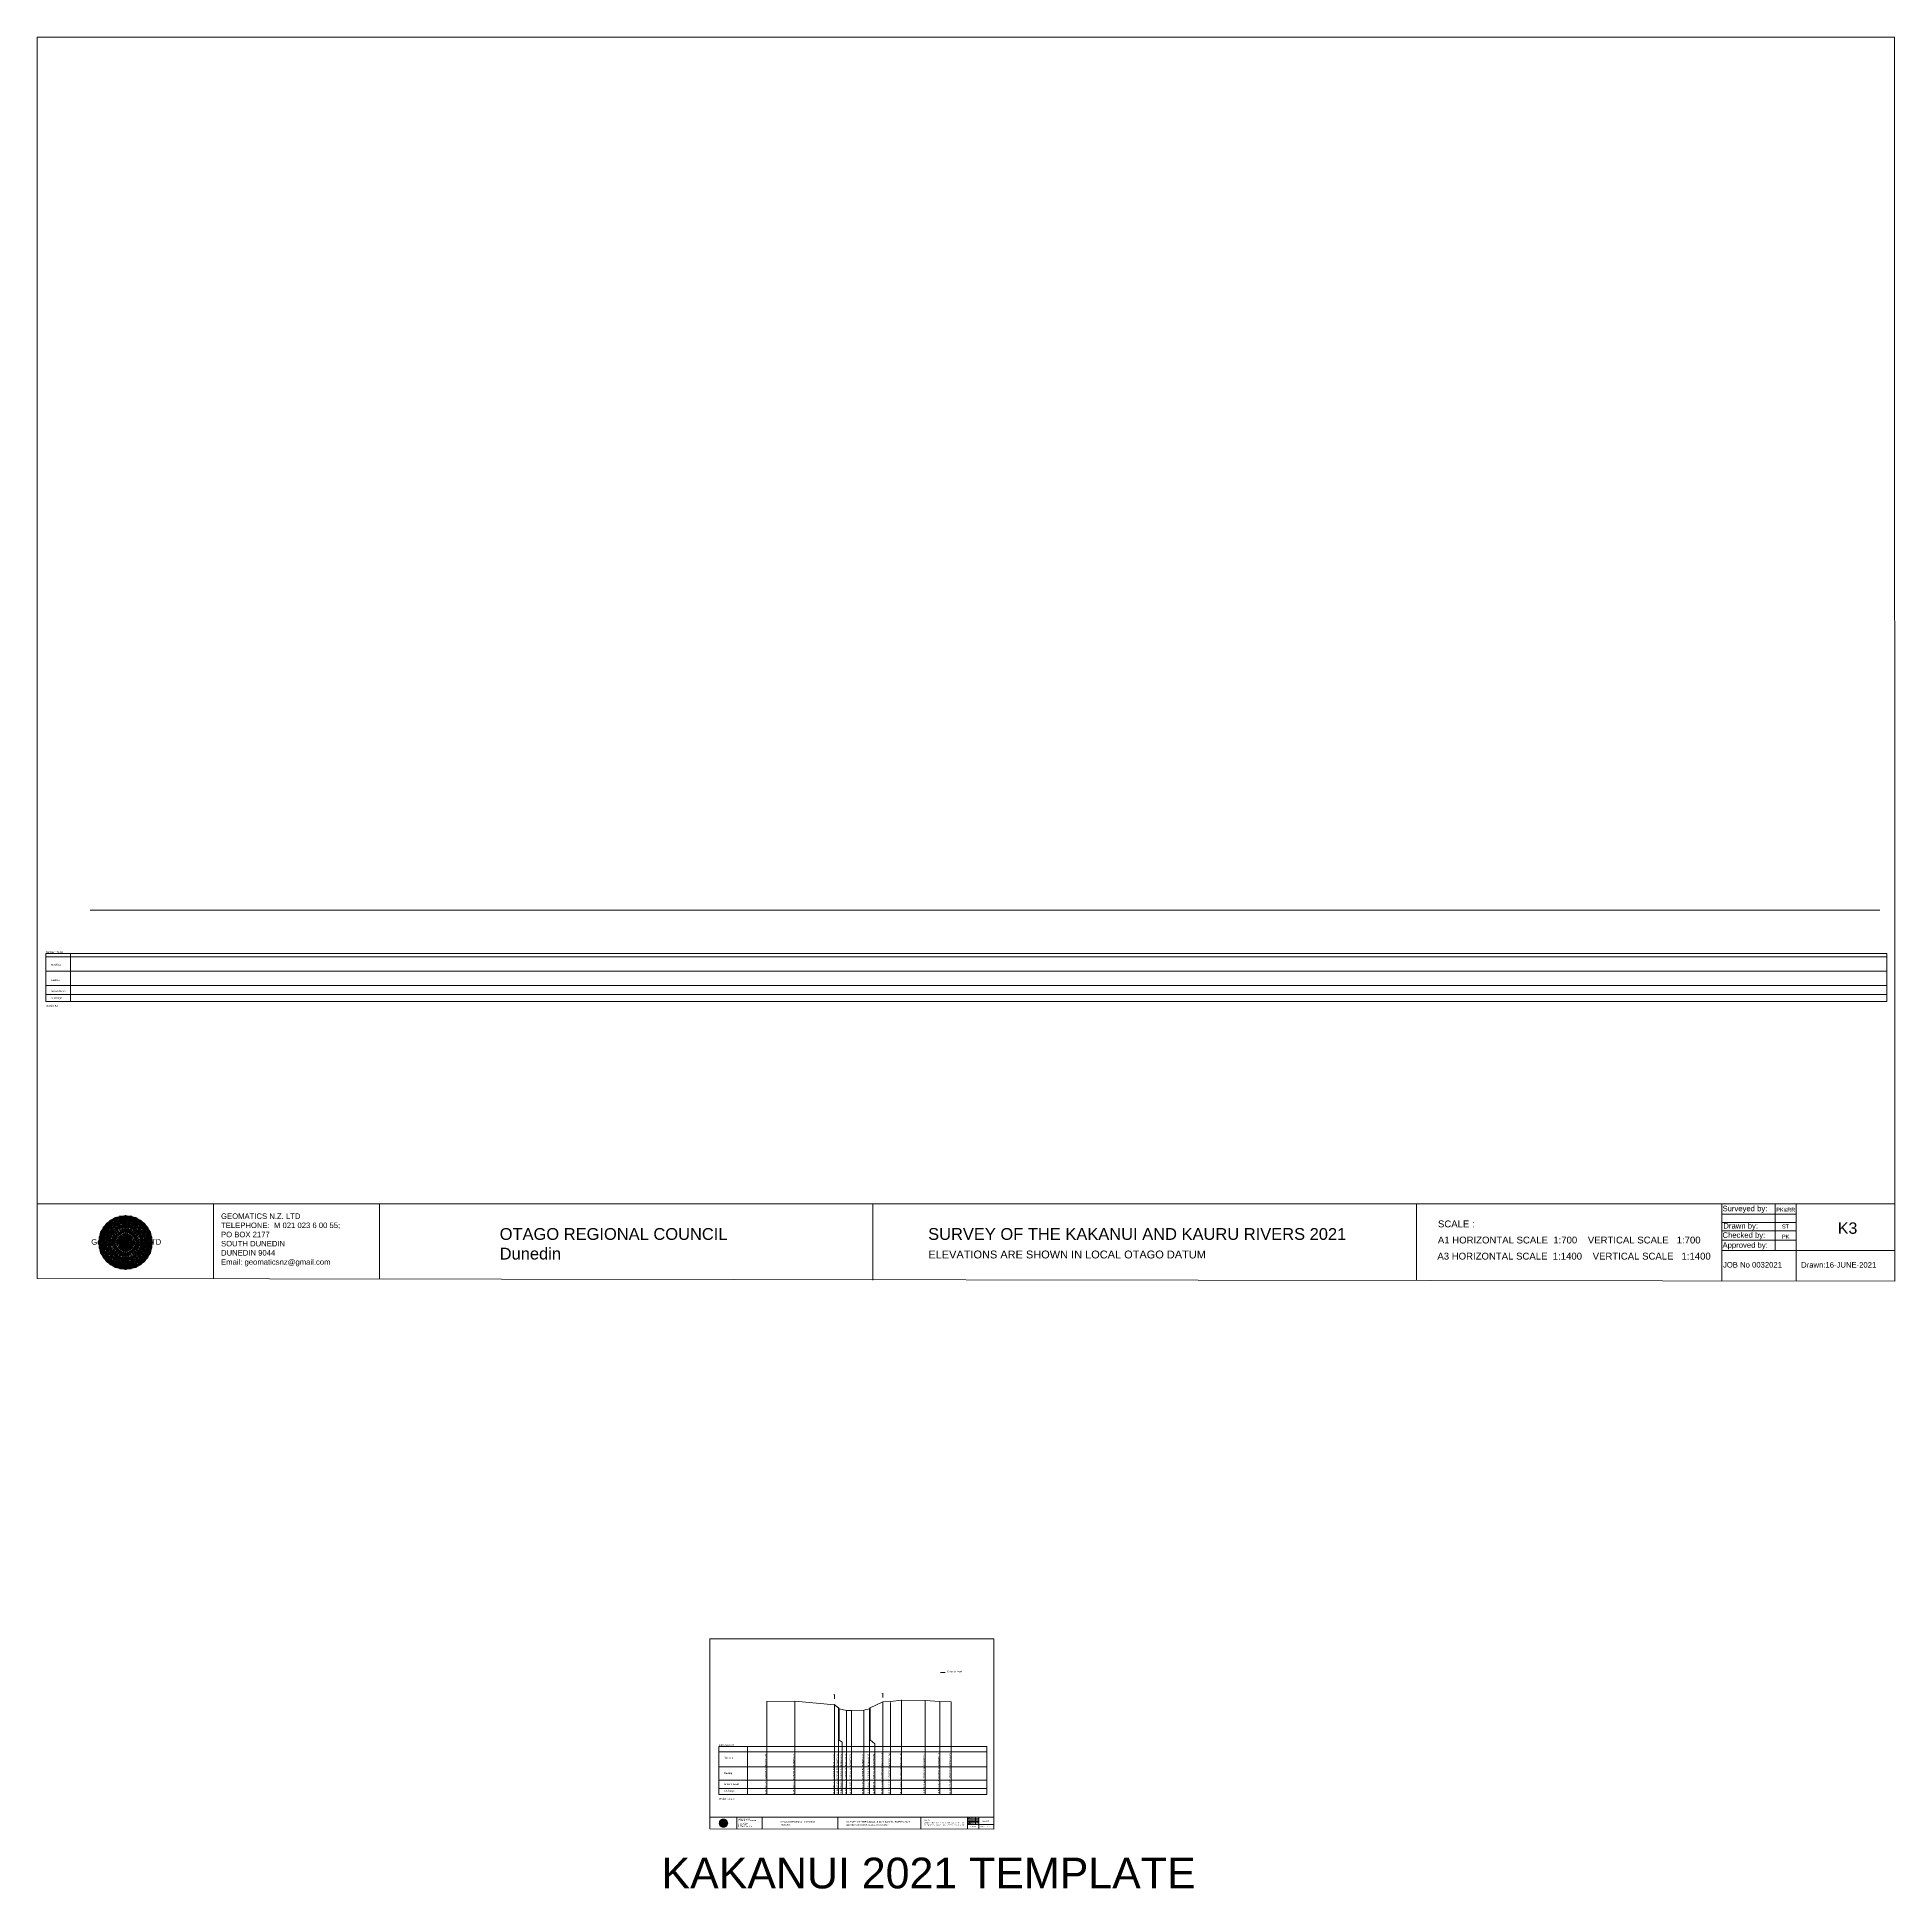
# Model space of a CAD drawing. Header units: millimetres. Extents: x -13804604 to 13046302109, y -19137686871 to 1424964600.
# Drawn here: x -13804604 to -13272342, y 904184 to 1434630 of the extents above; entities that cross this region are included whole.
import ezdxf

# ---------------------------------------------------------------- set-up
doc = ezdxf.new("R2010")
doc.units = ezdxf.units.MM
doc.header["$PDMODE"] = 35
doc.header["$PDSIZE"] = 20
doc.layers.get('0').update_dxf_attribs({"lineweight": 0})
doc.layers.add('CODE', color=50, linetype='Continuous', lineweight=0)
doc.layers.add('geo', color=7, linetype='Continuous', lineweight=0)
doc.styles.get("Standard").update_dxf_attribs({"font": 'arial.ttf'})

# ---------------------------------------------------------------- blocks, each defined once
blk = doc.blocks.new('Geomatics_Circle_SPT')
at = {"layer": 'geo', "color": 2, "linetype": 'Continuous', "lineweight": 0}
for p, q in [((0, 25.2), (-25.2, 0)), ((-24.7, 4.9), (-4.9, 24.7)), ((-24.7, -4.9), (4.9, 24.7)), ((-9.7, 23.3), (-23.3, 9.6)), ((9.7, 23.3), (-23.3, -9.7)), ((-21, 14), (-14, 21)), ((-21, -14), (14, 21)), ((0, 0), (-17.8, 17.8)), ((-14, 21), (21, -14)), ((23.3, -9.7), (-9.7, 23.3)), ((-4.9, 24.7), (24.7, -4.9)), ((25.2, 0), (0, 25.2)), ((0, 0), (17.8, 17.8)), ((4.9, 24.7), (24.7, 4.9)), ((23.3, 9.7), (9.7, 23.3)), ((14, 21), (21, 14)), ((17.8, 18.1), (17.8, 18.1)), ((4.9, -24.7), (-24.7, 4.9)), ((-24.7, 0), (0, -24.7)), ((-23.3, 9.7), (9.7, -23.3)), ((14, -21), (-21, 14)), ((0, 0), (-17.8, -17.8)), ((21, 14), (-14, -21)), ((-9.7, -23.3), (23.3, 9.7)), ((24.7, 4.9), (-4.9, -24.7)), ((0, 0), (17.8, -17.8)), ((0, -24.8), (25.2, 0)), ((-4.9, -24.7), (-24.7, -4.9)), ((-23.3, -9.7), (-9.7, -23.3)), ((-14, -21), (-21, -14)), ((24.7, -4.9), (4.9, -24.7)), ((9.7, -23.3), (23.3, -9.7)), ((21, -14), (14, -21)), ((-17.8, -17.8), (-17.8, -17.8)), ((4.9, -24.7), (4.9, -24.7)), ((18.1, -17.8), (18.1, -17.8))]:
    blk.add_line(p, q, dxfattribs=at)
at = {"layer": 'geo', "color": 1, "linetype": 'Continuous', "lineweight": 0}
for p, q in [((-25.2, 0), (9.7, 23.3)), ((-25.2, 0), (-9.6, 23.3)), ((-4.9, 24.8), (-24.7, -4.9)), ((4.9, 24.7), (-24.7, 4.9)), ((14, 21), (-24.7, -4.9)), ((-14, 21), (-24.7, 4.9)), ((-23.3, 9.7), (0, 25.2)), ((-23.3, -9.6), (0, 25.2)), ((-23.3, -9.6), (17.8, 17.8)), ((-23.3, 9.7), (-17.8, 17.9)), ((-23.3, -9.6), (-17.8, 17.9)), ((-23.3, 9.7), (17.8, 17.8)), ((4.9, 24.8), (-21, -14)), ((-4.9, 24.7), (-21, 14)), ((14, 21), (-21, 14)), ((-14, 21), (-21, -14)), ((-17.9, 17.6), (-17.9, 17.6)), ((-17.8, 17.8), (9.7, 23.3)), ((-17.8, 17.8), (-9.6, 23.3)), ((-17.8, -17.8), (9.7, 23.3)), ((-17.8, -17.8), (-9.7, 23.3)), ((-9.7, -23.3), (-17.8, 17.8)), ((-17.8, 17.8), (9.7, -23.3)), ((-17.8, 17.8), (23.3, -9.6)), ((-17.8, 17.8), (23.3, 9.7)), ((4.9, 24.7), (-14, 21)), ((-4.9, 24.7), (-14, -20.9)), ((0, 0), (-14, 21)), ((-14, 21), (-4.9, -24.7)), ((-14, 21), (-14, 21)), ((24.7, -4.9), (-14, 21)), ((21, 14), (-14, 21)), ((-9.8, 23.1), (-9.8, 23.1)), ((-9.7, 23.3), (0, 25.2)), ((-9.7, 23.3), (0, -25.2)), ((-9.7, -23.3), (0, 25.2)), ((-9.6, 23.3), (17.8, -17.8)), ((-9.6, 23.3), (25.2, 0)), ((-9.6, 23.3), (17.8, 17.8)), ((-9.6, -23.3), (17.8, 17.9)), ((0, 0), (-4.9, 24.7)), ((-4.9, 24.7), (-4.9, 24.7)), ((21, -14), (-4.9, 24.7)), ((24.8, 4.9), (-4.9, 24.7)), ((14, 21), (-4.9, 24.7)), ((-0.2, 25.1), (-0.2, 25.1)), ((0, 25.2), (9.7, -23.3)), ((0, 25.2), (23.3, -9.7)), ((0, 25.2), (23.3, 9.7)), ((0, 25.2), (9.7, 23.3)), ((0, 0), (4.9, 24.7)), ((0, -25.2), (9.7, 23.3)), ((0, 0), (14, 21)), ((21, 14), (4.9, 24.8)), ((14, -21), (4.9, 24.7)), ((24.7, -4.9), (4.9, 24.7)), ((4.9, 24.7), (4.9, 24.7)), ((4.9, -24.7), (14, 21)), ((9.4, 23.3), (9.4, 23.3)), ((9.7, 23.3), (17.8, -17.8)), ((9.7, 23.3), (25.2, 0)), ((9.7, 23.3), (17.8, 17.9)), ((17.8, 17.8), (9.7, -23.3)), ((21, -14), (14, 21)), ((24.7, 4.9), (14, 21)), ((14, 21), (14, 21)), ((17.6, 17.9), (17.6, 17.9)), ((17.8, 17.8), (23.3, -9.7)), ((17.8, 17.8), (23.3, 9.7)), ((-25.2, 0), (23.3, 9.7)), ((-25.2, 0), (-23.3, 9.7)), ((-23.3, -9.7), (-25.2, 0)), ((-9.6, -23.3), (-25.2, 0)), ((9.7, -23.3), (-25.2, 0)), ((21, 14), (-24.7, 4.9)), ((-21, 14), (-24.7, -4.9)), ((0, 0), (-24.7, 4.9)), ((-24.7, 4.9), (-21, -14)), ((-24.7, 4.9), (-4.9, -24.7)), ((-24.7, 4.9), (14, -21)), ((-24.7, 4.9), (-24.7, 4.9)), ((0, 0), (-24.7, -4.9)), ((-17.8, -17.8), (-23.3, 9.7)), ((0, -25.2), (-23.3, 9.7)), ((-23.3, 9.7), (17.8, -17.8)), ((-23.3, 9.7), (25.2, 0)), ((-23.3, 9.4), (-23.3, 9.4)), ((-23.3, -9.7), (25.2, 0)), ((0, 0), (-21, 14)), ((-21, 14), (-14, -21)), ((-21, 14), (4.9, -24.7)), ((-21, 14), (-21, 14)), ((24.7, 4.9), (-21, 14)), ((0, 0), (-21, -14)), ((-17.8, -17.8), (23.3, 9.7)), ((-14, -21), (24.7, 4.9)), ((0, 0), (-14, -21)), ((25.2, 0), (-9.6, -23.3)), ((-4.9, -24.7), (21, 14)), ((0, 0), (-4.9, -24.7)), ((0, 0), (21, 14)), ((23.3, 9.7), (0, -25.2)), ((0, 0), (24.8, 4.9)), ((0, 0), (4.9, -24.7)), ((0, 0), (14, -21)), ((0, 0), (21, -14)), ((0, 0), (24.8, -4.9)), ((4.9, -24.7), (24.7, 4.9)), ((25.2, 0), (9.7, -23.3)), ((14, -21), (21, 14)), ((23.3, 9.7), (17.8, -17.8)), ((24.7, -4.9), (21, 14)), ((21, 14), (21, 14)), ((21, -14), (24.7, 4.9)), ((23.1, 9.8), (23.1, 9.8)), ((23.3, 9.7), (25.2, 0)), ((25.2, 0), (23.3, -9.6)), ((24.7, 4.9), (24.7, 4.9)), ((25.1, 0.2), (25.1, 0.2)), ((-25.2, 0), (23.3, -9.7)), ((-25.1, -0.2), (-25.1, -0.2)), ((-24.7, -4.9), (-24.7, -4.9)), ((-24.7, -4.9), (-14, -21)), ((-24.7, -4.9), (4.9, -24.7)), ((-24.7, -4.9), (21, -14)), ((-17.8, -17.8), (-23.3, -9.7)), ((0, -25.2), (-23.3, -9.6)), ((17.8, -17.8), (-23.3, -9.6)), ((-23.1, -9.8), (-23.1, -9.8)), ((-21, -14), (24.7, -4.9)), ((-21, -14), (-21, -14)), ((-21, -14), (-4.9, -24.7)), ((-21, -14), (14, -21)), ((23.3, -9.7), (-17.8, -17.8)), ((-14, -21), (21, -14)), ((-4.9, -24.7), (24.7, -4.9)), ((23.3, -9.6), (0, -25.2)), ((4.9, -24.7), (21, -14)), ((14, -21), (24.7, -4.9)), ((23.3, -9.6), (17.8, -17.8)), ((21, -14), (21, -14)), ((23.3, -9.4), (23.3, -9.4)), ((24.7, -4.9), (24.7, -4.9)), ((-9.6, -23.3), (-17.8, -17.8)), ((9.7, -23.3), (-17.8, -17.8)), ((-17.6, -17.9), (-17.6, -17.9)), ((-14, -21), (-14, -21)), ((-14, -21), (4.9, -24.7)), ((17.8, -17.8), (-9.7, -23.3)), ((0, -25.2), (-9.7, -23.3)), ((-9.4, -23.3), (-9.4, -23.3)), ((-4.9, -24.7), (14, -21)), ((-4.9, -24.7), (-4.9, -24.7)), ((9.7, -23.3), (0, -25.2)), ((0.2, -25.1), (0.2, -25.1)), ((4.9, -24.7), (4.9, -24.7)), ((17.8, -17.8), (9.7, -23.3)), ((9.8, -23.1), (9.8, -23.1)), ((14, -21), (14, -21)), ((17.9, -17.6), (17.9, -17.6))]:
    blk.add_line(p, q, dxfattribs=at)
at = {"layer": 'geo', "color": 114, "linetype": 'Continuous', "lineweight": 0}
for p, q in [((17.9, 17.8), (-25.2, 0)), ((-24.7, 4.9), (14, 21)), ((9.7, 23.3), (-23.3, 9.7)), ((-20.9, 14), (4.9, 24.7)), ((0, 25.2), (-17.8, 17.8)), ((-17.8, 17.8), (0, -25.2)), ((-14, 21), (-4.9, 24.7)), ((4.9, -24.7), (-14, 21)), ((0, 0), (-9.7, 23.3)), ((-4.9, 24.7), (14, -21)), ((17.8, -17.8), (0, 25.2)), ((0, 0), (9.7, 23.3)), ((4.9, 24.7), (21, -14)), ((23.3, -9.7), (9.7, 23.3)), ((14, 21), (24.7, -4.9)), ((25.2, 0), (17.8, 17.8)), ((-24.7, -4.9), (21, 14)), ((-14, -21), (-24.7, 4.9)), ((0, 0), (-23.3, 9.7)), ((-23.3, 9.7), (-9.7, -23.3)), ((0, 0), (-23.3, -9.7)), ((-4.9, -24.7), (-21, 14)), ((24.8, 4.9), (-20.9, -14)), ((0, 0), (-9.7, -23.3)), ((0, 0), (23.3, 9.7)), ((0, 0), (9.7, -23.3)), ((0, 0), (23.3, -9.7)), ((21, 14), (24.7, 4.9)), ((-25.2, 0), (-17.8, -17.8)), ((-21, -14), (-24.7, -4.9)), ((-17.8, -17.8), (25.2, 0)), ((24.8, -4.9), (-14, -21)), ((-9.6, -23.3), (23.3, -9.7)), ((21, -14), (-4.9, -24.8)), ((0, -25.2), (17.9, -17.8)), ((14, -21), (4.9, -24.8))]:
    blk.add_line(p, q, dxfattribs=at)
at = {"layer": 'geo', "color": 250, "linetype": 'Continuous', "lineweight": 0}
for p, q in [((-17.8, 17.8), (17.8, 17.8)), ((-17.8, -17.8), (-17.8, 17.8)), ((-14, 21), (-14, 21)), ((14, 21), (-14, 21)), ((-14, 20.9), (-14, -21)), ((-9.7, 23.3), (9.7, 23.3)), ((-9.7, -23.3), (-9.7, 23.3)), ((-4.9, 24.7), (4.9, 24.7)), ((-4.9, 24.7), (-4.9, -24.7)), ((0, 0), (0, 25.2)), ((4.9, 24.7), (4.9, -24.7)), ((9.7, -23.3), (9.7, 23.3)), ((14, 21), (14, -21)), ((17.8, -17.8), (17.8, 17.8)), ((0, 0), (-25.2, 0)), ((24.7, 4.9), (-24.7, 4.9)), ((-24.7, 4.9), (-24.7, -4.9)), ((-23.3, 9.7), (23.3, 9.7)), ((-23.3, 9.7), (-23.3, 9.7)), ((-23.3, -9.7), (-23.3, 9.7)), ((21, 14), (-21, 14)), ((-21, 14), (-21, -14)), ((0, 0), (0, -25.2)), ((0, 0), (25.2, 0)), ((21, 14), (21, 14)), ((21, -14), (21, 14)), ((23.3, 9.7), (23.3, -9.7)), ((24.7, 4.9), (24.7, 4.9)), ((24.7, -4.9), (24.7, 4.9)), ((-24.7, -4.9), (24.7, -4.9)), ((23.3, -9.7), (-23.3, -9.7)), ((-21, -14), (21, -14)), ((17.8, -17.8), (-17.8, -17.8)), ((-14, -21), (14, -21)), ((9.7, -23.3), (-9.7, -23.3)), ((-4.9, -24.7), (4.9, -24.7))]:
    blk.add_line(p, q, dxfattribs=at)
blk = doc.blocks.new('GeomaticsNZ TITLE BLOCK')
at = {"color": 7, "linetype": 'Continuous', "lineweight": 0}
for p, q in [((0, 94.9), (0, 1579.2)), ((0, 1579.2), (2363.4, 1579.2)), ((2363.4, 1579.2), (2364, 94.9)), ((2364, 94.9), (0, 94.9)), ((0, 94.9), (0, 0)), ((15.9, 94.9), (2364, 94.9)), ((224.3, 95.2), (224.3, -0.3)), ((2364, 94.9), (382.6, 94.9)), ((435.8, 95.2), (435.8, -0.7)), ((1063.4, 94.9), (1063.4, -2.4)), ((1755.4, 94.9), (1755.4, -2.6)), ((2143.9, 94.9), (2143.7, -3)), ((2211.5, 94.9), (2211.5, 36.1)), ((2238.6, 94.8), (2238.6, -3.2)), ((2364, -3.5), (2364, 94.9)), ((2143.9, 81.9), (2238.6, 81.7)), ((2143.9, 71), (2238.6, 71)), ((2143.6, 60.4), (2238.6, 60.4)), ((2143.8, 48.6), (2238.6, 48.6)), ((2143.8, 35.4), (2364, 35.3)), ((0, 0), (2364, -3.5))]:
    blk.add_line(p, q, dxfattribs=at)
at = {"color": 7, "linetype": 'Continuous', "lineweight": 0, "xscale": 1.36, "yscale": 1.36, "zscale": 1.36}
blk.add_blockref('Geomatics_Circle_SPT', (112.4, 45.7), dxfattribs=at)
at = {"color": 7, "linetype": 'Continuous', "lineweight": 0}
for s, p in [('PK&RR', (2213.2, 84.8)), ('ST', (2220.3, 63.6)), ('PK', (2220.4, 50.6))]:
    blk.add_text(s, height=5, dxfattribs=at).set_placement(p)
at = {"color": 7, "linetype": 'Continuous', "lineweight": 0, "attachment_point": 1}
for s, width, heights, insert, char_height in [('{\\C256;GEOMATICS N.Z. LTD                   \\PTELEPHONE:  M 021 023 6 00 55;\\PPO BOX 2177\\PSOUTH DUNEDIN\\PDUNEDIN 9044\\PEmail: geomaticsnz@gmail.com}', 3535.727, [94.7], (234, 82.7), 7), ('{\\C256;Surveyed by:}', 3535.727, [0], (2144.7, 92.4), 7), ('{\\C256;Geomatics N.Z. LTD                   }', 125.079, [15.8], (68.8, 49.9), 7), ('{\\C256;OTAGO REGIONAL COUNCIL\\PDunedin}', 3535.727, [0], (588.6, 64), 15), ('{\\C256;SURVEY OF THE KAKANUI AND KAURU RIVERS 2021}', 3535.727, [0], (1133.8, 64), 15), ('{\\C256;Checked by:}', 3535.727, [0], (2144.7, 58.6), 7), ('{\\C256;Drawn by:}', 3535.727, [0], (2145.8, 70.4), 7), ('{\\C256;ELEVATIONS ARE SHOWN IN LOCAL OTAGO DATUM}', 3535.727, [0], (1134.1, 35.4), 10), ('{\\C256;Approved by:}', 3535.727, [0], (2144.7, 45.9), 7), ('{\\C256;JOB No 0032021}', 3535.727, [0], (2145.3, 20.8), 7), ('{\\C256;Drawn:16-JUNE-2021}', 3535.727, [0], (2244.7, 20.7), 7)]:
    blk.add_mtext_dynamic_manual_height_columns(s, width=width, gutter_width=159, heights=heights, dxfattribs=dict(at, insert=insert, char_height=char_height))

msp = doc.modelspace()

# ---------------------------------------------------------------- linework, layer by layer
at = {"color": 7, "lineweight": 0}
msp.add_line((-13789450.966, 1184583.739), (-13276597.183, 1184583.739), dxfattribs=at)
at = {"color": 7, "linetype": 'Continuous', "lineweight": 0}
for p, q in [((-13802083.426, 1172105.094), (-13802083.426, 1158353.399)), ((-13802083.426, 1172105.094), (-13274629.249, 1172105.094)), ((-13802083.426, 1171181.646), (-13274629.249, 1171181.646)), ((-13274629.249, 1172105.094), (-13274629.249, 1158353.399)), ((-13802083.426, 1167051.872), (-13274629.249, 1167051.872)), ((-13802083.426, 1162990.569), (-13274629.249, 1162990.569)), ((-13802083.426, 1160388.173), (-13274629.249, 1160388.173)), ((-13802083.426, 1158353.399), (-13274629.249, 1158353.399)), ((-13609313.107, 944946.319), (-13609313.107, 931194.624)), ((-13609313.107, 943407.423), (-13532456.775, 943407.423)), ((-13609313.097, 944946.317), (-13532456.765, 944946.317)), ((-13601044.579, 931194.635), (-13601044.579, 944946.328)), ((-13532456.775, 931194.624), (-13532456.775, 944946.317)), ((-13609313.107, 939115.901), (-13532456.775, 939115.901)), ((-13609313.107, 935289.26), (-13532456.775, 935289.26)), ((-13609313.107, 932927.816), (-13532456.775, 932927.816)), ((-13609313.107, 931194.624), (-13532456.775, 931194.624))]:
    msp.add_line(p, q, dxfattribs=at)
msp.add_line((-13795070.277, 1172105.094), (-13795070.277, 1158353.399))
at = {"color": 1, "linetype": 'Continuous', "lineweight": 0}
msp.add_line((-13545750.331, 966183.369), (-13544458.364, 966183.369), dxfattribs=at)
msp.add_lwpolyline([(-13595564.666, 957881.207), (-13587529.859, 957960.207), (-13576112.686, 956930.207), (-13575006.378, 956080.207), (-13574821.993, 955720.207), (-13572676.785, 955280.207), (-13571269.663, 955280.207), (-13567762.785, 955379.207), (-13566162.788, 955719.207), (-13565917.933, 956029.207), (-13562277.377, 957739.207), (-13560134.158, 957869.207), (-13556906.509, 958239.207), (-13550160.538, 958109.207), (-13545976.209, 957818.207), (-13542695.851, 957748.207)], dxfattribs=at)
at = {"color": 7, "linetype": 'Continuous', "lineweight": 0}
for points in [[(-13556906.509, 958239.207), (-13556906.509, 931194.635)], [(-13550160.538, 958109.207), (-13550160.538, 931194.635)], [(-13595564.666, 957881.207), (-13595564.666, 931194.635)], [(-13587529.859, 957960.207), (-13587529.859, 931194.635)], [(-13576112.686, 956930.207), (-13576112.686, 931194.635)], [(-13575006.378, 956080.207), (-13575006.378, 931194.635)], [(-13574821.993, 955720.207), (-13574821.993, 946820.165), (-13573994.404, 946168.178), (-13573994.404, 931194.624)], [(-13572676.785, 955280.207), (-13572676.785, 931194.635)], [(-13571269.663, 955280.207), (-13571269.663, 931194.635)], [(-13567762.785, 955379.207), (-13567762.785, 931194.635)], [(-13566162.788, 955719.207), (-13566162.788, 931194.635)], [(-13565917.933, 956029.207), (-13565917.933, 946830.077), (-13564596.243, 945680.862), (-13564596.243, 931194.624)], [(-13562277.377, 957739.207), (-13562277.377, 931194.635)], [(-13560134.168, 957602.21), (-13560134.158, 931194.635)], [(-13545976.209, 957818.207), (-13545976.209, 931194.635)], [(-13542695.851, 957748.207), (-13542695.851, 931194.635)]]:
    msp.add_lwpolyline(points, dxfattribs=at)
at = {"linetype": 'Continuous', "lineweight": 0}
for p in [(-13802083.426, 1172105.092), (-13556906.509, 958239.207), (-13550160.538, 958109.207), (-13595564.666, 957881.207), (-13587529.859, 957960.207), (-13576112.686, 956930.207), (-13575006.378, 956080.207), (-13574821.993, 955720.207), (-13572676.785, 955280.207), (-13571269.663, 955280.207), (-13567762.785, 955379.207), (-13566162.788, 955719.207), (-13565917.933, 956029.207), (-13562277.377, 957739.207), (-13560134.158, 957869.207), (-13545976.209, 957818.207), (-13542695.851, 957748.207), (-13609313.107, 944946.317)]:
    msp.add_point(p, dxfattribs=at)
at = {"layer": 'CODE', "linetype": 'Continuous', "lineweight": 0}
for p, q in [((-13576127.586, 959825.496), (-13576127.586, 958577.521)), ((-13562277.387, 960208.762), (-13562277.387, 958960.787))]:
    msp.add_line(p, q, dxfattribs=at)

# ---------------------------------------------------------------- block references
at = {"color": 7, "linetype": 'Continuous', "lineweight": 0}
for p, xscale, yscale, zscale in [((-13804603.637, 1079058.498), 225.1542332151227, 225.1542332151227, 225.1542332151227), ((-13611833.318, 921420.141), 34.41290447856466, 34.41290447856466, 34.41290447856466)]:
    msp.add_blockref('GeomaticsNZ TITLE BLOCK', p, dxfattribs=dict(at, xscale=xscale, yscale=yscale, zscale=zscale))

# ---------------------------------------------------------------- texts
for s, height, p in [('DATUM 175.00', 500, (-13802083.415, 1172251.859)), ('Northing', 500, (-13800557.168, 1168665.75)), ('Ground Level', 500, (-13800541.138, 1161102.719)), ('Easting', 500, (-13800559.214, 1164267.188)), ('Section K2', 500, (-13802083.426, 1156902.776)), ('Chainage', 500, (-13800538.75, 1159182.196)), ('SCALE :  ', 1962.818, (-13403247.701, 1093682.781)), ('K3', 3271.3634, (-13288675.563, 1091826.711)), ('A3 HORIZONTAL SCALE  1:1400    VERTICAL SCALE   1:1400 ', 1962.81805, (-13403415.097, 1084444.281)), ('A1 HORIZONTAL SCALE  1:700    VERTICAL SCALE   1:700 ', 1962.81805, (-13403267.78, 1089063.531)), ('DATUM 87.30', 500, (-13609313.096, 945093.085)), ('Easting', 500, (-13607788.895, 937108.414)), ('Northing', 500, (-13607786.848, 941506.976)), ('Ground Level', 500, (-13607770.818, 933943.945)), ('Chainage', 500, (-13607768.431, 932023.422)), ('Section 10.2.X', 500, (-13609313.107, 929744.001)), ('A3 HORIZONTAL SCALE  1:250    VERTICAL SCALE   1:250 ', 300, (-13550515.071, 922243.312)), ('A1 HORIZONTAL SCALE  1:150    VERTICAL SCALE   1:150 ', 300, (-13550492.554, 922949.325)), ('SCALE :  ', 300, (-13550489.485, 923655.338)), ('10.2.X  ', 500, (-13533893.739, 923342.476))]:
    msp.add_text(s, height=height, dxfattribs=at).set_placement(p)
at = {"linetype": 'Continuous', "lineweight": 0}
msp.add_text('Ground Level', height=500, dxfattribs=at).set_placement((-13543855.189, 966161.165))
at = {"color": 7, "linetype": 'Continuous', "lineweight": 0}
for s, p in [('0.10  100.23 1378285.66 4906873.85', (-13595564.666, 931165.634)), ('8.13  100.31 1378277.76 4906875.41', (-13587529.859, 931194.635)), ('19.55 99.28  1378266.63 4906877.97', (-13576112.686, 931194.624)), ('20.66 98.43  1378265.55 4906878.21', (-13575006.378, 931194.635)), ('20.84 98.07  1378265.37 4906878.25', (-13573994.404, 931194.624)), ('22.99 97.63  1378263.51 4906879.71', (-13572676.785, 931194.635)), ('24.39 97.63  1378262.01 4906879.51', (-13571269.663, 931194.635)), ('27.90 97.73  1378258.51 4906879.94', (-13567762.785, 931194.635)), ('29.50 98.07  1378256.91 4906880.11', (-13566162.788, 931194.635)), ('29.75 98.38  1378256.66 4906880.09', (-13564593.437, 931174.16)), ('33.39 100.09 1378253.08 4906880.79', (-13562277.377, 931194.635)), ('35.53 100.22 1378251.01 4906881.34', (-13560134.158, 931165.293)), ('38.76 100.59 1378247.85 4906881.99', (-13556906.509, 931194.635)), ('45.50 100.46 1378241.26 49068883.4', (-13550160.538, 931185.757)), ('49.69 100.17 1378237.17 49068884.3', (-13545976.209, 931194.635)), ('52.97 100.10 1378233.95 49068884.9', (-13542747.808, 931165.634))]:
    msp.add_text(s, height=500, rotation=90, dxfattribs=at).set_placement(p)
msp.add_text('KAKANUI 2021 TEMPLATE ', height=8800.527).set_placement((-13625719.943, 904309.346))
at = {"layer": 'CODE', "linetype": 'Continuous', "lineweight": 0}
for p in [(-13576304.799, 959298.65), (-13562454.6, 959681.916)]:
    msp.add_text('TB', height=300, rotation=90, dxfattribs=at).set_placement(p)

doc.saveas('drawing.dxf')
